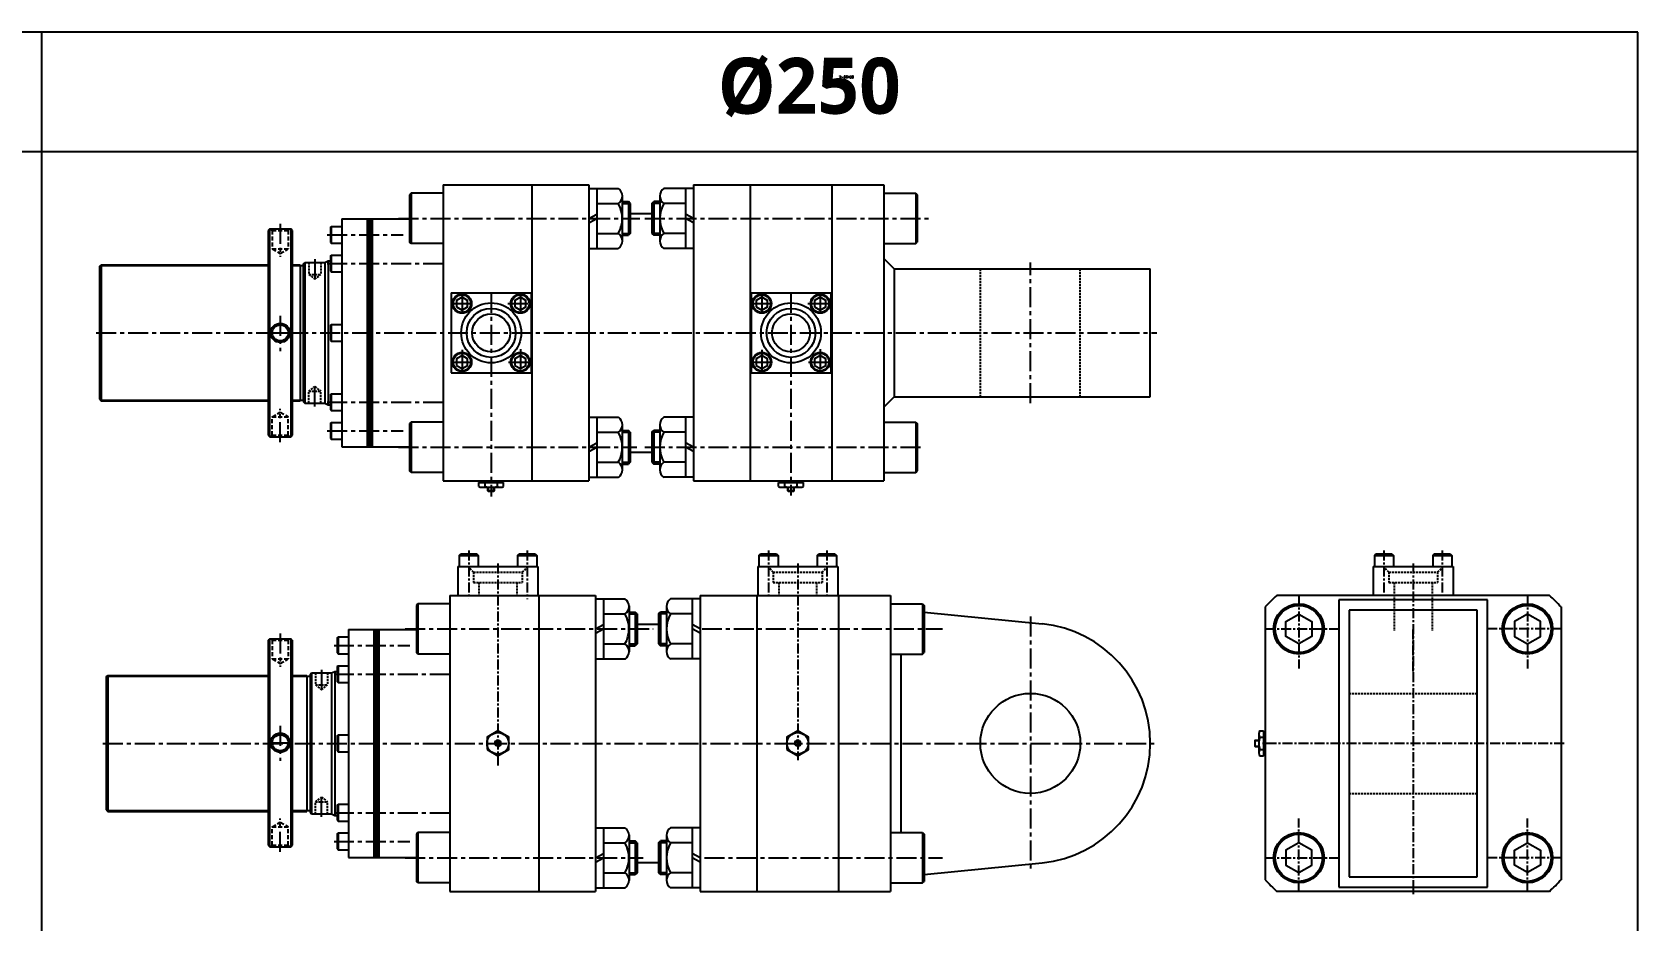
# Model space of a CAD drawing. Extents: x -819 to 10005, y 0 to 4179.
# Drawn here: x 7996 to 10005, y 1111 to 2222 of the extents above; entities that cross this region are included whole.
import ezdxf

# ---------------------------------------------------------------- set-up
doc = ezdxf.new("R2010")
doc.units = 0
doc.header["$LTSCALE"] = 10
doc.header["$MEASUREMENT"] = 0
for name, pattern in [('CENTER', [2, 1.25, -0.25, 0.25, -0.25]), ('CENTERX2', [4, 2.5, -0.5, 0.5, -0.5]), ('HIDDEN', [0.375, 0.25, -0.125]), ('HIDDENX2', [0.75, 0.5, -0.25])]:
    doc.linetypes.add(name, pattern=pattern)
doc.layers.get('0').update_dxf_attribs({"linetype": 'CONTINUOUS'})
for name, color, linetype in [('BOM-UDEF', 3, 'CONTINUOUS'), ('CEN', 1, 'CENTERX2'), ('HID', 2, 'HIDDENX2'), ('ML', 7, 'CONTINUOUS')]:
    doc.layers.add(name, color=color, linetype=linetype)
doc.styles.add('GHS', font='romans', dxfattribs={"bigfont": 'ghs'})
doc.styles.add('문자', font='romans.shx')

msp = doc.modelspace()

# ---------------------------------------------------------------- linework, layer by layer
for p, q in [((10004.7, 2221.7), (0, 2221.7)), ((8007.9, 2221.7), (8007.9, 0)), ((10004.7, 0), (10004.7, 2221.7)), ((10004.7, 2072.2), (0, 2072.2)), ((9074.4, 1925.8), (9394.8, 1925.8)), ((9394.8, 1765.8), (9394.8, 1925.8)), ((9074.4, 1765.8), (9394.8, 1765.8)), ((9111.8, 1496.5), (9259.4, 1481.9)), ((9111.8, 1168.9), (9259.4, 1183.4))]:
    msp.add_line(p, q)
at = {"color": 7, "linetype": 'Continuous'}
for p, q in [((8554.9, 1653.7), (8554.9, 1658.8)), ((8554.9, 1658.8), (8561.2, 1658.8)), ((8555.9, 1658.8), (8555.9, 1660.8)), ((8555.9, 1660.8), (8585, 1660.8)), ((8558, 1652.8), (8582.9, 1652.8)), ((8561.2, 1658.8), (8586, 1658.8)), ((8562.7, 1653.7), (8562.7, 1658.8)), ((8566.4, 1653), (8566.4, 1653)), ((8566.4, 1648.3), (8566.4, 1652.8)), ((8566.4, 1648.3), (8566.9, 1647.8)), ((8574.4, 1648.3), (8566.4, 1648.3)), ((8566.9, 1647.8), (8573.9, 1647.8)), ((8574.4, 1648.3), (8573.9, 1647.8)), ((8574.4, 1648.3), (8574.4, 1652.8)), ((8578.2, 1653.7), (8578.2, 1658.8)), ((8585, 1658.8), (8585, 1660.8)), ((8586, 1653.7), (8586, 1658.8)), ((8929.9, 1653.7), (8929.9, 1658.8)), ((8929.9, 1658.8), (8936.2, 1658.8)), ((8930.9, 1658.8), (8930.9, 1660.8)), ((8930.9, 1660.8), (8960, 1660.8)), ((8933, 1652.8), (8957.9, 1652.8)), ((8936.2, 1658.8), (8961, 1658.8)), ((8937.7, 1653.7), (8937.7, 1658.8)), ((8941.4, 1653), (8941.4, 1653)), ((8941.4, 1648.3), (8941.4, 1652.8)), ((8941.4, 1648.3), (8941.9, 1647.8)), ((8949.4, 1648.3), (8941.4, 1648.3)), ((8941.9, 1647.8), (8948.9, 1647.8)), ((8949.4, 1648.3), (8948.9, 1647.8)), ((8949.4, 1648.3), (8949.4, 1652.8)), ((8953.2, 1653.7), (8953.2, 1658.8)), ((8960, 1658.8), (8960, 1660.8)), ((8961, 1653.7), (8961, 1658.8)), ((9531.6, 1348.2), (9536.6, 1348.2)), ((9536.6, 1348.2), (9536.6, 1341.9)), ((9536.6, 1347.2), (9538.6, 1347.2)), ((9538.6, 1347.2), (9538.6, 1318.1)), ((9526.1, 1336.7), (9525.6, 1336.2)), ((9525.6, 1336.2), (9525.6, 1329.2)), ((9526.1, 1328.7), (9525.6, 1329.2)), ((9526.1, 1336.7), (9530.6, 1336.7)), ((9526.1, 1328.7), (9526.1, 1336.7)), ((9526.1, 1328.7), (9530.6, 1328.7)), ((9530.6, 1345.1), (9530.6, 1320.2)), ((9530.9, 1336.7), (9530.9, 1336.7)), ((9531.6, 1340.5), (9536.6, 1340.5)), ((9536.6, 1341.9), (9536.6, 1317.1)), ((9531.6, 1324.9), (9536.6, 1324.9)), ((9531.6, 1317.1), (9536.6, 1317.1)), ((9536.6, 1318.1), (9538.6, 1318.1))]:
    msp.add_line(p, q, dxfattribs=at)
for points in [[(8565.3, 1324.9), (8578.8, 1317.1), (8592.3, 1324.9), (8592.3, 1340.5), (8578.8, 1348.2), (8565.3, 1340.5)], [(8940.3, 1324.9), (8953.8, 1317.1), (8967.3, 1324.9), (8967.3, 1340.5), (8953.8, 1348.2), (8940.3, 1340.5)], [(8577.3, 1335.2), (8575.9, 1332.7), (8577.3, 1330.2), (8580.2, 1330.2), (8581.6, 1332.7), (8580.2, 1335.2)], [(8952.3, 1335.2), (8950.9, 1332.7), (8952.3, 1330.2), (8955.2, 1330.2), (8956.6, 1332.7), (8955.2, 1335.2)]]:
    msp.add_lwpolyline(points, close=True, dxfattribs=at)
msp.add_circle((9244.8, 1332.7), 62.5)
for centre, radius in [((8578.8, 1332.7), 13.5), ((8953.8, 1332.7), 13.5), ((8578.8, 1332.7), 3.5), ((8953.8, 1332.7), 3.5)]:
    msp.add_circle(centre, radius, dxfattribs=at)
for centre, radius, start, end in [((8558, 1658.4), 5.62, 235.6158, 270), ((8558.8, 1661), 8.22, 241.7006, 298.2994), ((8570.4, 1684.1), 31.3, 255.6172, 270.0141), ((8570.5, 1684.1), 31.3, 269.9859, 284.3828), ((8582.1, 1661), 8.22, 241.7006, 298.2994), ((8933, 1658.4), 5.62, 235.6158, 270), ((8933.8, 1661), 8.22, 241.7006, 298.2994), ((8945.4, 1684.1), 31.3, 255.6172, 270.0141), ((8945.5, 1684.1), 31.3, 269.9859, 284.3828), ((8957.1, 1661), 8.22, 241.7006, 298.2994), ((9536.3, 1345.1), 5.62, 145.6158, 180), ((9538.8, 1344.3), 8.22, 151.7006, 208.2994), ((9562, 1332.7), 31.3, 165.6172, 180.0141), ((9562, 1332.6), 31.3, 179.9859, 194.3828), ((9538.8, 1321), 8.22, 151.7006, 208.2994)]:
    msp.add_arc(centre, radius, start, end, dxfattribs=at)
msp.add_arc((9244.8, 1332.7), 150, 275.6162, 84.3838)
at = {"layer": 'BOM-UDEF', "color": 0}
for p, q in [((9816.6, 1512.3), (9630.6, 1512.3)), ((9630.6, 1512.3), (9630.6, 1153)), ((9816.6, 1153), (9816.6, 1512.3)), ((9643.6, 1499.3), (9643.6, 1166)), ((9803.6, 1499.3), (9643.6, 1499.3)), ((9803.6, 1166), (9803.6, 1499.3)), ((9643.6, 1166), (9803.6, 1166)), ((9630.6, 1153), (9816.6, 1153))]:
    msp.add_line(p, q, dxfattribs=at)
at = {"layer": 'CEN'}
for p, q in [((8454.4, 1988.8), (8756.4, 1988.8)), ((8762.4, 1988.8), (9117.4, 1988.8)), ((8306.6, 1982.2), (8306.6, 1940.7)), ((8365.4, 1968.3), (8460.2, 1968.3)), ((8349.9, 1937.8), (8349.9, 1910.1)), ((8365.4, 1932.4), (8510.4, 1932.4)), ((9244.8, 1757.8), (9244.8, 1933.8)), ((8533.9, 1895.8), (8533.9, 1867)), ((8570.4, 1895.8), (8570.4, 1641.2)), ((8606.9, 1895.8), (8606.9, 1866.6)), ((8908.9, 1895.8), (8908.9, 1867)), ((8945.4, 1895.8), (8945.4, 1642.4)), ((8981.9, 1895.8), (8981.9, 1866.6)), ((8520.4, 1882.3), (8549.1, 1882.3)), ((8591.4, 1882.3), (8620.4, 1882.3)), ((8895.4, 1882.3), (8924.1, 1882.3)), ((8966.4, 1882.3), (8995.4, 1882.3)), ((8306.6, 1866.9), (8306.6, 1823)), ((8076.4, 1845.8), (9402.8, 1845.8)), ((8294.6, 1845.8), (8318.6, 1845.8)), ((8520.4, 1809.3), (8549.1, 1809.3)), ((8533.9, 1824.7), (8533.9, 1795.8)), ((8592.1, 1809.3), (8620.4, 1809.3)), ((8606.9, 1825.5), (8606.9, 1795.8)), ((8895.4, 1809.3), (8924.1, 1809.3)), ((8908.9, 1824.7), (8908.9, 1795.8)), ((8967.1, 1809.3), (8995.4, 1809.3)), ((8981.9, 1825.5), (8981.9, 1795.8)), ((8349.9, 1753.8), (8349.9, 1781.4)), ((8306.6, 1709.3), (8306.6, 1750.9)), ((8365.4, 1759.1), (8510.4, 1759.1)), ((8365.4, 1723.3), (8460.2, 1723.3)), ((8454.4, 1702.8), (8752.4, 1702.8)), ((8762.4, 1702.8), (9111.4, 1702.8)), ((9244.8, 1491.4), (9244.8, 1173.9)), ((8306.6, 1469.9), (8306.6, 1428.4)), ((8462.8, 1475.7), (8772.9, 1475.7)), ((8834.1, 1475.7), (9134.8, 1475.7)), ((8373.8, 1455.2), (8468.5, 1455.2)), ((8358.3, 1424.7), (8358.3, 1397)), ((8373.8, 1419.3), (8518.8, 1419.3)), ((8306.6, 1354.6), (8306.6, 1310.7)), ((8084.8, 1332.7), (9402.8, 1332.7)), ((8294.6, 1333.5), (8318.6, 1333.5)), ((8358.3, 1240.7), (8358.3, 1268.3)), ((8373.8, 1246), (8518.8, 1246)), ((8306.6, 1197), (8306.6, 1238.6)), ((8373.8, 1210.2), (8468.5, 1210.2)), ((8462.8, 1189.7), (8760.6, 1189.7)), ((8837.3, 1189.7), (9134.8, 1189.7))]:
    msp.add_line(p, q, dxfattribs=at)
at = {"layer": 'HID'}
for p, q in [((8294.6, 1975.8), (8296.6, 1973.8)), ((8296.6, 1973.8), (8316.6, 1973.8)), ((8296.6, 1973.8), (8296.6, 1950.8)), ((8316.6, 1973.8), (8318.6, 1975.8)), ((8316.6, 1973.8), (8316.6, 1950.8)), ((8296.6, 1950.8), (8316.6, 1950.8)), ((8296.6, 1950.8), (8316.6, 1950.8)), ((8296.6, 1950.8), (8306.6, 1944.9)), ((8306.6, 1944.9), (8316.6, 1950.8)), ((8296.6, 1740.8), (8306.6, 1746.6)), ((8296.6, 1740.8), (8316.6, 1740.8)), ((8296.6, 1740.8), (8316.6, 1740.8)), ((8296.6, 1717.8), (8296.6, 1740.8)), ((8306.6, 1746.6), (8316.6, 1740.8)), ((8316.6, 1717.8), (8316.6, 1740.8)), ((8294.6, 1715.8), (8296.6, 1717.8)), ((8296.6, 1717.8), (8316.6, 1717.8)), ((8316.6, 1717.8), (8318.6, 1715.8)), ((8294.6, 1463.5), (8296.6, 1461.5)), ((8296.6, 1461.5), (8316.6, 1461.5)), ((8296.6, 1461.5), (8296.6, 1438.5)), ((8316.6, 1461.5), (8318.6, 1463.5)), ((8316.6, 1461.5), (8316.6, 1438.5)), ((8296.6, 1438.5), (8316.6, 1438.5)), ((8296.6, 1438.5), (8316.6, 1438.5)), ((8296.6, 1438.5), (8306.6, 1432.6)), ((8306.6, 1432.6), (8316.6, 1438.5)), ((8296.6, 1228.5), (8306.6, 1234.3)), ((8296.6, 1228.5), (8316.6, 1228.5)), ((8296.6, 1228.5), (8316.6, 1228.5)), ((8296.6, 1205.5), (8296.6, 1228.5)), ((8306.6, 1234.3), (8316.6, 1228.5)), ((8316.6, 1205.5), (8316.6, 1228.5)), ((8294.6, 1203.5), (8296.6, 1205.5)), ((8296.6, 1205.5), (8316.6, 1205.5)), ((8316.6, 1205.5), (8318.6, 1203.5))]:
    msp.add_line(p, q, dxfattribs=at)
at = {"layer": 'ML'}
for p, q in [((8510.4, 2030.8), (8692.4, 2030.8)), ((8510.4, 2030.8), (8510.4, 1660.8)), ((8621.4, 2030.8), (8621.4, 1660.8)), ((8692.4, 2030.8), (8692.4, 1660.8)), ((8823.4, 2030.8), (9061.4, 2030.8)), ((8823.4, 2030.8), (8823.4, 1660.8)), ((8894.4, 2030.8), (8894.4, 1660.8)), ((8996.4, 2030.8), (8996.4, 1660.8)), ((9061.4, 2030.8), (9061.4, 1660.8)), ((8470.4, 2020.3), (8468.4, 2018.3)), ((8468.4, 2018.3), (8468.4, 1959.3)), ((8470.4, 2020.3), (8470.4, 1957.3)), ((8510.4, 2020.3), (8470.4, 2020.3)), ((8510.4, 2020.3), (8470.4, 2020.3)), ((8692.4, 2026.3), (8729.4, 2026.3)), ((8702.4, 2026.3), (8702.4, 1951.3)), ((8734.4, 2017.5), (8734.4, 1960.2)), ((8734.4, 2009.8), (8742.2, 2009.8)), ((8742.2, 2009.8), (8742.2, 1967.8)), ((8744.4, 2007.5), (8742.2, 2009.8)), ((8771.4, 2007.5), (8773.7, 2009.8)), ((8781.4, 2009.8), (8773.7, 2009.8)), ((8773.7, 2009.8), (8773.7, 1967.8)), ((8781.4, 2017.5), (8781.4, 1960.2)), ((8823.4, 2026.3), (8786.4, 2026.3)), ((8813.4, 2026.3), (8813.4, 1951.3)), ((9061.4, 2020.3), (9101.4, 2020.3)), ((9061.4, 2020.3), (9101.4, 2020.3)), ((9101.4, 2020.3), (9101.4, 1957.3)), ((9101.4, 2020.3), (9103.4, 2018.3)), ((9103.4, 2018.3), (9103.4, 1959.3)), ((8702.4, 2007.5), (8729.4, 2007.5)), ((8744.4, 2007.5), (8744.4, 1970)), ((8744.4, 1994.8), (8771.4, 1994.8)), ((8771.4, 2007.5), (8771.4, 1970)), ((8813.4, 2007.5), (8786.4, 2007.5)), ((8293.6, 1975.8), (8291.6, 1973.8)), ((8291.6, 1973.8), (8291.6, 1717.8)), ((8293.6, 1975.8), (8319.6, 1975.8)), ((8293.6, 1715.8), (8293.6, 1975.8)), ((8321.6, 1973.8), (8319.6, 1975.8)), ((8319.6, 1975.8), (8319.6, 1715.8)), ((8321.6, 1973.8), (8321.6, 1717.8)), ((8369.4, 1977.8), (8370.4, 1978.8)), ((8369.4, 1977.8), (8369.4, 1958.8)), ((8370.4, 1978.8), (8383.4, 1978.8)), ((8370.4, 1978.8), (8370.4, 1957.8)), ((8383.4, 1988.3), (8468.4, 1988.3)), ((8383.4, 1988.3), (8383.4, 1703.3)), ((8415.4, 1988.3), (8415.4, 1703.3)), ((8417.4, 1988.3), (8417.4, 1703.3)), ((8419.4, 1988.3), (8419.4, 1703.3)), ((8421.4, 1988.3), (8421.4, 1703.3)), ((8702.4, 1970), (8729.4, 1970)), ((8734.4, 1988.3), (8734.4, 1988.3)), ((8744.4, 1970), (8742.2, 1967.8)), ((8771.4, 1970), (8773.7, 1967.8)), ((8813.4, 1970), (8786.4, 1970)), ((8369.4, 1958.8), (8370.4, 1957.8)), ((8370.4, 1957.8), (8383.4, 1957.8)), ((8470.4, 1957.3), (8468.4, 1959.3)), ((8510.4, 1957.3), (8470.4, 1957.3)), ((8692.4, 1951.3), (8729.4, 1951.3)), ((8734.4, 1967.8), (8742.2, 1967.8)), ((8781.4, 1967.8), (8773.7, 1967.8)), ((8823.4, 1951.3), (8786.4, 1951.3)), ((9061.4, 1957.3), (9101.4, 1957.3)), ((9101.4, 1957.3), (9103.4, 1959.3)), ((8080.4, 1928.8), (8082.4, 1930.8)), ((8080.4, 1928.8), (8080.4, 1762.8)), ((8081.4, 1929.8), (8291.6, 1929.8)), ((8082.4, 1930.8), (8082.4, 1760.8)), ((8321.6, 1929.8), (8335.4, 1929.8)), ((8331.4, 1930.8), (8331.4, 1760.8)), ((8335.4, 1931.8), (8337.4, 1933.8)), ((8335.4, 1931.8), (8335.4, 1759.8)), ((8337.4, 1933.8), (8337.4, 1757.8)), ((8337.4, 1933.8), (8362.4, 1933.8)), ((8362.4, 1933.8), (8366.4, 1935.8)), ((8362.4, 1933.8), (8362.4, 1757.8)), ((8366.4, 1935.8), (8366.4, 1755.8)), ((8366.4, 1935.8), (8369.4, 1935.8)), ((8369.4, 1941.9), (8370.4, 1942.9)), ((8369.4, 1941.9), (8369.4, 1922.9)), ((8370.4, 1942.9), (8383.4, 1942.9)), ((8370.4, 1942.9), (8370.4, 1921.9)), ((9074.4, 1925.8), (9061.4, 1938.8)), ((8369.4, 1922.9), (8370.4, 1921.9)), ((8370.4, 1921.9), (8383.4, 1921.9)), ((9074.4, 1925.8), (9074.4, 1765.8)), ((8520.4, 1895.8), (8520.4, 1795.8)), ((8520.4, 1895.8), (8620.4, 1895.8)), ((8620.4, 1895.8), (8620.4, 1795.8)), ((8895.4, 1895.8), (8895.4, 1795.8)), ((8895.4, 1895.8), (8995.4, 1895.8)), ((8995.4, 1895.8), (8995.4, 1795.8)), ((8369.4, 1855.3), (8370.4, 1856.3)), ((8369.4, 1855.3), (8369.4, 1836.3)), ((8370.4, 1856.3), (8370.4, 1835.3)), ((8370.4, 1856.3), (8383.4, 1856.3)), ((8369.4, 1836.3), (8370.4, 1835.3)), ((8370.4, 1835.3), (8383.4, 1835.3)), ((8520.4, 1795.8), (8620.4, 1795.8)), ((8895.4, 1795.8), (8995.4, 1795.8)), ((8369.4, 1768.6), (8370.4, 1769.6)), ((8369.4, 1768.6), (8369.4, 1749.6)), ((8370.4, 1769.6), (8383.4, 1769.6)), ((8370.4, 1769.6), (8370.4, 1748.6)), ((8080.4, 1762.8), (8082.4, 1760.8)), ((8081.4, 1761.8), (8291.6, 1761.8)), ((8321.6, 1761.8), (8335.4, 1761.8)), ((8335.4, 1759.8), (8337.4, 1757.8)), ((8337.4, 1757.8), (8362.4, 1757.8)), ((8362.4, 1757.8), (8366.4, 1755.8)), ((8366.4, 1755.8), (8369.4, 1755.8)), ((8369.4, 1749.6), (8370.4, 1748.6)), ((8370.4, 1748.6), (8383.4, 1748.6)), ((9074.4, 1765.8), (9061.4, 1752.8)), ((8369.4, 1732.8), (8370.4, 1733.8)), ((8369.4, 1732.8), (8369.4, 1713.8)), ((8370.4, 1733.8), (8383.4, 1733.8)), ((8370.4, 1733.8), (8370.4, 1712.8)), ((8470.4, 1734.3), (8468.4, 1732.3)), ((8468.4, 1732.3), (8468.4, 1673.3)), ((8470.4, 1734.3), (8470.4, 1671.3)), ((8510.4, 1734.3), (8470.4, 1734.3)), ((8510.4, 1734.3), (8470.4, 1734.3)), ((8692.4, 1740.3), (8729.4, 1740.3)), ((8702.4, 1740.3), (8702.4, 1665.3)), ((8734.4, 1731.5), (8734.4, 1674.2)), ((8781.4, 1731.5), (8781.4, 1674.2)), ((8823.4, 1740.3), (8786.4, 1740.3)), ((8813.4, 1740.3), (8813.4, 1665.3)), ((9061.4, 1734.3), (9101.4, 1734.3)), ((9101.4, 1734.3), (9101.4, 1671.3)), ((9101.4, 1734.3), (9103.4, 1732.3)), ((9103.4, 1732.3), (9103.4, 1673.3)), ((8291.6, 1717.8), (8293.6, 1715.8)), ((8293.6, 1715.8), (8319.6, 1715.8)), ((8319.6, 1715.8), (8321.6, 1717.8)), ((8369.4, 1713.8), (8370.4, 1712.8)), ((8370.4, 1712.8), (8383.4, 1712.8)), ((8702.4, 1721.5), (8729.4, 1721.5)), ((8734.4, 1723.8), (8742.2, 1723.8)), ((8742.2, 1723.8), (8742.2, 1681.8)), ((8744.4, 1721.5), (8742.2, 1723.8)), ((8744.4, 1721.5), (8744.4, 1684)), ((8771.4, 1721.5), (8773.7, 1723.8)), ((8771.4, 1721.5), (8771.4, 1684)), ((8773.7, 1723.8), (8773.7, 1681.8)), ((8781.4, 1723.8), (8773.7, 1723.8)), ((8813.4, 1721.5), (8786.4, 1721.5)), ((8383.4, 1703.3), (8468.4, 1703.3)), ((8734.4, 1702.3), (8734.4, 1702.3)), ((8744.4, 1696.8), (8771.4, 1696.8)), ((8470.4, 1671.3), (8468.4, 1673.3)), ((8510.4, 1671.3), (8470.4, 1671.3)), ((8702.4, 1684), (8729.4, 1684)), ((8734.4, 1681.8), (8742.2, 1681.8)), ((8744.4, 1684), (8742.2, 1681.8)), ((8771.4, 1684), (8773.7, 1681.8)), ((8781.4, 1681.8), (8773.7, 1681.8)), ((8813.4, 1684), (8786.4, 1684)), ((9061.4, 1671.3), (9101.4, 1671.3)), ((9101.4, 1671.3), (9103.4, 1673.3)), ((8510.4, 1660.8), (8692.4, 1660.8)), ((8692.4, 1665.3), (8729.4, 1665.3)), ((8823.4, 1665.3), (8786.4, 1665.3)), ((8823.4, 1660.8), (9061.4, 1660.8)), ((8530.3, 1567.7), (8532.3, 1569.7)), ((8530.3, 1567.7), (8530.3, 1553.7)), ((8530.3, 1567.7), (8554.3, 1567.7)), ((8532.3, 1569.7), (8552.3, 1569.7)), ((8552.3, 1569.7), (8554.3, 1567.7)), ((8554.3, 1567.7), (8554.3, 1553.7)), ((8603.3, 1567.7), (8605.3, 1569.7)), ((8603.3, 1567.7), (8603.3, 1553.7)), ((8603.3, 1567.7), (8627.3, 1567.7)), ((8605.3, 1569.7), (8625.3, 1569.7)), ((8625.3, 1569.7), (8627.3, 1567.7)), ((8627.3, 1567.7), (8627.3, 1553.7)), ((8905.3, 1567.7), (8907.3, 1569.7)), ((8905.3, 1567.7), (8929.3, 1567.7)), ((8905.3, 1567.7), (8905.3, 1553.7)), ((8907.3, 1569.7), (8927.3, 1569.7)), ((8927.3, 1569.7), (8929.3, 1567.7)), ((8929.3, 1567.7), (8929.3, 1553.7)), ((8978.3, 1567.7), (8980.3, 1569.7)), ((8978.3, 1567.7), (9002.3, 1567.7)), ((8978.3, 1567.7), (8978.3, 1553.7)), ((8980.3, 1569.7), (9000.3, 1569.7)), ((9000.3, 1569.7), (9002.3, 1567.7)), ((9002.3, 1567.7), (9002.3, 1553.7)), ((9675.1, 1567.7), (9677.1, 1569.7)), ((9675.1, 1567.7), (9699.1, 1567.7)), ((9675.1, 1567.7), (9675.1, 1553.7)), ((9677.1, 1569.7), (9697.1, 1569.7)), ((9697.1, 1569.7), (9699.1, 1567.7)), ((9699.1, 1567.7), (9699.1, 1553.7)), ((9748.1, 1567.7), (9750.1, 1569.7)), ((9748.1, 1567.7), (9772.1, 1567.7)), ((9748.1, 1567.7), (9748.1, 1553.7)), ((9750.1, 1569.7), (9770.1, 1569.7)), ((9770.1, 1569.7), (9772.1, 1567.7)), ((9772.1, 1567.7), (9772.1, 1553.7)), ((8528.8, 1553.7), (8628.8, 1553.7)), ((8528.8, 1553.7), (8528.8, 1517.7)), ((8628.8, 1553.7), (8628.8, 1517.7)), ((8903.8, 1553.7), (9003.8, 1553.7)), ((8903.8, 1553.7), (8903.8, 1517.7)), ((9003.8, 1553.7), (9003.8, 1517.7)), ((9673.6, 1553.7), (9773.6, 1553.7)), ((9673.6, 1553.7), (9673.6, 1517.7)), ((9773.6, 1553.7), (9773.6, 1517.7)), ((8478.8, 1507.2), (8476.8, 1505.2)), ((8478.8, 1507.2), (8478.8, 1444.2)), ((8518.8, 1507.2), (8478.8, 1507.2)), ((8518.8, 1507.2), (8478.8, 1507.2)), ((8518.8, 1517.7), (8700.8, 1517.7)), ((8518.8, 1517.7), (8518.8, 1147.7)), ((8518.8, 1517.7), (8700.8, 1517.7)), ((8629.8, 1517.7), (8629.8, 1147.7)), ((8700.8, 1517.7), (8700.8, 1147.7)), ((8700.8, 1513.2), (8737.8, 1513.2)), ((8710.8, 1513.2), (8710.8, 1438.2)), ((8831.8, 1513.2), (8794.8, 1513.2)), ((8821.8, 1513.2), (8821.8, 1438.2)), ((8831.8, 1517.7), (8831.8, 1147.7)), ((8831.8, 1517.7), (9004.8, 1517.7)), ((8831.8, 1517.7), (9069.8, 1517.7)), ((8902.8, 1517.7), (8902.8, 1147.7)), ((9004.8, 1517.7), (9004.8, 1147.7)), ((9069.8, 1517.7), (9069.8, 1147.7)), ((9069.8, 1507.2), (9109.8, 1507.2)), ((9069.8, 1507.2), (9109.8, 1507.2)), ((9109.8, 1507.2), (9109.8, 1444.2)), ((9109.8, 1507.2), (9111.8, 1505.2)), ((9894.2, 1517.7), (9553.1, 1517.7)), ((8476.8, 1505.2), (8476.8, 1446.2)), ((8710.8, 1494.4), (8737.8, 1494.4)), ((8742.8, 1504.4), (8742.8, 1447.1)), ((8742.8, 1496.7), (8750.5, 1496.7)), ((8750.5, 1496.7), (8750.5, 1454.7)), ((8752.8, 1494.4), (8750.5, 1496.7)), ((8752.8, 1494.4), (8752.8, 1456.9)), ((8779.8, 1494.4), (8782, 1496.7)), ((8779.8, 1494.4), (8779.8, 1456.9)), ((8789.8, 1496.7), (8782, 1496.7)), ((8782, 1496.7), (8782, 1454.7)), ((8789.8, 1504.4), (8789.8, 1447.1)), ((8821.8, 1494.4), (8794.8, 1494.4)), ((9111.8, 1505.2), (9111.8, 1446.2)), ((9538.6, 1503.2), (9538.6, 1162.1)), ((9908.6, 1503.2), (9908.6, 1162.1)), ((8391.8, 1475.2), (8391.8, 1190.2)), ((8391.8, 1475.2), (8476.8, 1475.2)), ((8423.8, 1475.2), (8423.8, 1190.2)), ((8425.8, 1475.2), (8425.8, 1190.2)), ((8427.8, 1475.2), (8427.8, 1190.2)), ((8429.8, 1475.2), (8429.8, 1190.2)), ((8742.8, 1475.2), (8742.8, 1475.2)), ((8752.8, 1481.7), (8779.8, 1481.7)), ((8293.6, 1463.5), (8291.6, 1461.5)), ((8291.6, 1461.5), (8291.6, 1205.5)), ((8293.6, 1463.5), (8319.6, 1463.5)), ((8293.6, 1203.5), (8293.6, 1463.5)), ((8321.6, 1461.5), (8319.6, 1463.5)), ((8319.6, 1463.5), (8319.6, 1203.5)), ((8321.6, 1461.5), (8321.6, 1205.5)), ((8377.8, 1464.7), (8378.8, 1465.7)), ((8377.8, 1464.7), (8377.8, 1445.7)), ((8378.8, 1465.7), (8391.8, 1465.7)), ((8378.8, 1465.7), (8378.8, 1444.7)), ((8478.8, 1444.2), (8476.8, 1446.2)), ((8710.8, 1456.9), (8737.8, 1456.9)), ((8742.8, 1454.7), (8750.5, 1454.7)), ((8752.8, 1456.9), (8750.5, 1454.7)), ((8779.8, 1456.9), (8782, 1454.7)), ((8789.8, 1454.7), (8782, 1454.7)), ((8821.8, 1456.9), (8794.8, 1456.9)), ((9109.8, 1444.2), (9111.8, 1446.2)), ((8377.8, 1445.7), (8378.8, 1444.7)), ((8377.8, 1428.8), (8378.8, 1429.8)), ((8377.8, 1428.8), (8377.8, 1409.8)), ((8378.8, 1444.7), (8391.8, 1444.7)), ((8378.8, 1429.8), (8391.8, 1429.8)), ((8378.8, 1429.8), (8378.8, 1408.8)), ((8518.8, 1444.2), (8478.8, 1444.2)), ((8700.8, 1438.2), (8737.8, 1438.2)), ((8831.8, 1438.2), (8794.8, 1438.2)), ((9069.8, 1444.2), (9109.8, 1444.2)), ((9082.8, 1444.2), (9082.8, 1221.2)), ((8088.8, 1415.7), (8090.8, 1417.7)), ((8088.8, 1415.7), (8088.8, 1249.7)), ((8089.8, 1416.7), (8291.6, 1416.7)), ((8090.8, 1417.7), (8090.8, 1247.7)), ((8321.6, 1416.7), (8343.8, 1416.7)), ((8339.8, 1417.7), (8339.8, 1247.7)), ((8343.8, 1418.7), (8345.8, 1420.7)), ((8343.8, 1418.7), (8343.8, 1246.7)), ((8345.8, 1420.7), (8370.8, 1420.7)), ((8345.8, 1420.7), (8345.8, 1244.7)), ((8370.8, 1420.7), (8374.8, 1422.7)), ((8370.8, 1420.7), (8370.8, 1244.7)), ((8374.8, 1422.7), (8377.8, 1422.7)), ((8374.8, 1422.7), (8374.8, 1242.7)), ((8377.8, 1409.8), (8378.8, 1408.8)), ((8378.8, 1408.8), (8391.8, 1408.8)), ((8377.8, 1342.2), (8378.8, 1343.2)), ((8377.8, 1342.2), (8377.8, 1323.2)), ((8378.8, 1343.2), (8378.8, 1322.2)), ((8378.8, 1343.2), (8391.8, 1343.2)), ((8377.8, 1323.2), (8378.8, 1322.2)), ((8378.8, 1322.2), (8391.8, 1322.2)), ((9908.6, 1320.6), (9908.6, 1304.8)), ((8088.8, 1249.7), (8090.8, 1247.7)), ((8089.8, 1248.7), (8291.6, 1248.7)), ((8321.6, 1248.7), (8343.8, 1248.7)), ((8343.8, 1246.7), (8345.8, 1244.7)), ((8377.8, 1255.5), (8378.8, 1256.5)), ((8377.8, 1255.5), (8377.8, 1236.5)), ((8378.8, 1256.5), (8391.8, 1256.5)), ((8378.8, 1256.5), (8378.8, 1235.5)), ((8345.8, 1244.7), (8370.8, 1244.7)), ((8370.8, 1244.7), (8374.8, 1242.7)), ((8374.8, 1242.7), (8377.8, 1242.7)), ((8377.8, 1236.5), (8378.8, 1235.5)), ((8378.8, 1235.5), (8391.8, 1235.5)), ((8700.8, 1227.2), (8737.8, 1227.2)), ((8710.8, 1227.2), (8710.8, 1152.2)), ((8831.8, 1227.2), (8794.8, 1227.2)), ((8821.8, 1227.2), (8821.8, 1152.2)), ((8291.6, 1205.5), (8293.6, 1203.5)), ((8319.6, 1203.5), (8321.6, 1205.5)), ((8377.8, 1219.7), (8378.8, 1220.7)), ((8377.8, 1219.7), (8377.8, 1200.7)), ((8378.8, 1220.7), (8391.8, 1220.7)), ((8378.8, 1220.7), (8378.8, 1199.7)), ((8478.8, 1221.2), (8476.8, 1219.2)), ((8476.8, 1219.2), (8476.8, 1160.2)), ((8478.8, 1221.2), (8478.8, 1158.2)), ((8518.8, 1221.2), (8478.8, 1221.2)), ((8518.8, 1221.2), (8478.8, 1221.2)), ((8710.8, 1208.4), (8737.8, 1208.4)), ((8742.8, 1218.4), (8742.8, 1161.1)), ((8742.8, 1210.7), (8750.5, 1210.7)), ((8750.5, 1210.7), (8750.5, 1168.7)), ((8752.8, 1208.4), (8750.5, 1210.7)), ((8752.8, 1208.4), (8752.8, 1170.9)), ((8779.8, 1208.4), (8782, 1210.7)), ((8779.8, 1208.4), (8779.8, 1170.9)), ((8782, 1210.7), (8782, 1168.7)), ((8789.8, 1210.7), (8782, 1210.7)), ((8789.8, 1218.4), (8789.8, 1161.1)), ((8821.8, 1208.4), (8794.8, 1208.4)), ((9069.8, 1221.2), (9109.8, 1221.2)), ((9109.8, 1221.2), (9109.8, 1158.2)), ((9109.8, 1221.2), (9111.8, 1219.2)), ((9111.8, 1219.2), (9111.8, 1160.2)), ((8293.6, 1203.5), (8319.6, 1203.5)), ((8377.8, 1200.7), (8378.8, 1199.7)), ((8378.8, 1199.7), (8391.8, 1199.7)), ((8391.8, 1190.2), (8476.8, 1190.2)), ((8742.8, 1189.2), (8742.8, 1189.2)), ((8710.8, 1170.9), (8737.8, 1170.9)), ((8742.8, 1168.7), (8750.5, 1168.7)), ((8752.8, 1170.9), (8750.5, 1168.7)), ((8752.8, 1183.7), (8779.8, 1183.7)), ((8779.8, 1170.9), (8782, 1168.7)), ((8789.8, 1168.7), (8782, 1168.7)), ((8821.8, 1170.9), (8794.8, 1170.9)), ((8478.8, 1158.2), (8476.8, 1160.2)), ((8518.8, 1158.2), (8478.8, 1158.2)), ((8518.8, 1147.7), (8700.8, 1147.7)), ((8518.8, 1147.7), (8700.8, 1147.7)), ((8700.8, 1152.2), (8737.8, 1152.2)), ((8831.8, 1152.2), (8794.8, 1152.2)), ((8831.8, 1147.7), (9004.8, 1147.7)), ((8831.8, 1147.7), (9069.8, 1147.7)), ((9069.8, 1158.2), (9109.8, 1158.2)), ((9109.8, 1158.2), (9111.8, 1160.2)), ((9894.2, 1147.7), (9553.1, 1147.7))]:
    msp.add_line(p, q, dxfattribs=at)
at = {"layer": 'ML', "color": 2}
for p, q in [((8692.4, 1988.9), (8702.4, 1994.2)), ((8692.4, 1983.5), (8702.4, 1988.8)), ((8734.4, 2007.5), (8744.4, 2007.5)), ((8781.4, 2007.5), (8771.4, 2007.5)), ((8823.4, 1988.9), (8813.4, 1994.2)), ((8823.4, 1983.5), (8813.4, 1988.8)), ((8734.4, 1970), (8744.4, 1970)), ((8781.4, 1970), (8771.4, 1970)), ((8082.4, 1930.8), (8291.6, 1930.8)), ((8321.6, 1930.8), (8331.4, 1930.8)), ((8082.4, 1760.8), (8291.6, 1760.8)), ((8321.6, 1760.8), (8331.4, 1760.8)), ((8692.4, 1702.9), (8702.4, 1708.2)), ((8734.4, 1721.5), (8744.4, 1721.5)), ((8781.4, 1721.5), (8771.4, 1721.5)), ((8823.4, 1702.9), (8813.4, 1708.2)), ((8692.4, 1697.5), (8702.4, 1702.8)), ((8823.4, 1697.5), (8813.4, 1702.8)), ((8734.4, 1684), (8744.4, 1684)), ((8781.4, 1684), (8771.4, 1684)), ((8566.9, 1653), (8566.9, 1653)), ((8566.9, 1647.8), (8566.9, 1652.8)), ((8573.9, 1647.8), (8573.9, 1652.8)), ((8941.9, 1653), (8941.9, 1653)), ((8941.9, 1647.8), (8941.9, 1652.8)), ((8948.9, 1647.8), (8948.9, 1652.8)), ((8742.8, 1494.4), (8752.8, 1494.4)), ((8789.8, 1494.4), (8779.8, 1494.4)), ((8700.8, 1475.8), (8710.8, 1481.1)), ((8700.8, 1470.4), (8710.8, 1475.7)), ((8831.8, 1475.8), (8821.8, 1481.1)), ((8831.8, 1470.4), (8821.8, 1475.7)), ((8742.8, 1456.9), (8752.8, 1456.9)), ((8789.8, 1456.9), (8779.8, 1456.9)), ((8090.8, 1417.7), (8291.6, 1417.7)), ((8321.6, 1417.7), (8339.8, 1417.7)), ((9525.6, 1336.2), (9530.6, 1336.2)), ((9525.6, 1329.2), (9530.6, 1329.2)), ((9530.8, 1336.2), (9530.8, 1336.2)), ((8090.8, 1247.7), (8291.6, 1247.7)), ((8321.6, 1247.7), (8339.8, 1247.7)), ((8742.8, 1208.4), (8752.8, 1208.4)), ((8789.8, 1208.4), (8779.8, 1208.4)), ((8700.8, 1189.8), (8710.8, 1195.1)), ((8700.8, 1184.4), (8710.8, 1189.7)), ((8831.8, 1189.8), (8821.8, 1195.1)), ((8831.8, 1184.4), (8821.8, 1189.7)), ((8742.8, 1170.9), (8752.8, 1170.9)), ((8789.8, 1170.9), (8779.8, 1170.9))]:
    msp.add_line(p, q, dxfattribs=at)
at = {"layer": 'ML', "color": 2, "linetype": 'HIDDEN'}
for p, q in [((8342.4, 1933.8), (8342.4, 1918.8)), ((8357.4, 1933.8), (8357.4, 1918.8)), ((8342.4, 1918.8), (8349.9, 1912.9)), ((8342.4, 1918.8), (8357.4, 1918.8)), ((8349.9, 1912.9), (8357.4, 1918.8)), ((9182.3, 1765.8), (9182.3, 1925.8)), ((9307.3, 1765.8), (9307.3, 1925.8)), ((8342.4, 1772.8), (8349.9, 1778.6)), ((8342.4, 1772.8), (8357.4, 1772.8)), ((8342.4, 1757.8), (8342.4, 1772.8)), ((8349.9, 1778.6), (8357.4, 1772.8)), ((8357.4, 1757.8), (8357.4, 1772.8)), ((8548.2, 1546.7), (8541.3, 1553.7)), ((8548.2, 1546.7), (8548.2, 1533.7)), ((8548.2, 1546.7), (8609.3, 1546.7)), ((8609.3, 1546.7), (8616.3, 1553.7)), ((8609.3, 1546.7), (8609.3, 1533.7)), ((8923.2, 1546.7), (8916.3, 1553.7)), ((8923.2, 1546.7), (8984.3, 1546.7)), ((8923.2, 1546.7), (8923.2, 1533.7)), ((8984.3, 1546.7), (8991.3, 1553.7)), ((8984.3, 1546.7), (8984.3, 1533.7)), ((9693.1, 1546.7), (9686.1, 1553.7)), ((9693.1, 1546.7), (9754.2, 1546.7)), ((9693.1, 1546.7), (9693.1, 1533.7)), ((9754.2, 1546.7), (9761.1, 1553.7)), ((9754.2, 1546.7), (9754.2, 1533.7)), ((8548.2, 1533.7), (8609.3, 1533.7)), ((8555, 1533.7), (8555, 1517.7)), ((8602.5, 1533.7), (8602.5, 1517.7)), ((8923.2, 1533.7), (8984.3, 1533.7)), ((8930, 1533.7), (8930, 1517.7)), ((8977.5, 1533.7), (8977.5, 1517.7)), ((9693.1, 1533.7), (9754.2, 1533.7)), ((9699.9, 1533.7), (9699.9, 1473.2)), ((9747.4, 1533.7), (9747.4, 1473.2)), ((8350.8, 1420.7), (8350.8, 1405.7)), ((8365.8, 1420.7), (8365.8, 1405.7)), ((8350.8, 1405.7), (8365.8, 1405.7)), ((8350.8, 1405.7), (8358.3, 1399.8)), ((8358.3, 1399.8), (8365.8, 1405.7)), ((9643.6, 1395.2), (9803.6, 1395.2)), ((8350.8, 1259.7), (8358.3, 1265.5)), ((8358.3, 1265.5), (8365.8, 1259.7)), ((9643.6, 1270.2), (9803.6, 1270.2)), ((8350.8, 1259.7), (8365.8, 1259.7)), ((8350.8, 1244.7), (8350.8, 1259.7)), ((8365.8, 1244.7), (8365.8, 1259.7))]:
    msp.add_line(p, q, dxfattribs=at)
at = {"layer": 'ML', "color": 1, "linetype": 'CENTER'}
for p, q in [((8542.3, 1573.7), (8542.3, 1513.6)), ((8615.3, 1573.7), (8615.3, 1512.8)), ((8917.3, 1573.7), (8917.3, 1517.7)), ((8990.3, 1573.7), (8990.3, 1517.7)), ((9687.1, 1573.7), (9687.1, 1517.7)), ((9760.1, 1573.7), (9760.1, 1517.7)), ((8578.8, 1557.7), (8578.8, 1304.9)), ((8953.8, 1557.7), (8953.8, 1311.6)), ((9723.6, 1557.7), (9723.6, 1513.7)), ((9580.6, 1517.7), (9580.6, 1426.4)), ((9723.6, 1521.7), (9723.6, 1143.7)), ((9866.6, 1517.7), (9866.6, 1426.4)), ((9538.6, 1475.7), (9630.5, 1475.7)), ((9723.6, 1422.7), (9723.6, 1475.2)), ((9908.6, 1475.7), (9816.7, 1475.7)), ((9912.6, 1332.7), (9534.6, 1332.7)), ((9580.6, 1147.7), (9580.6, 1238.9)), ((9866.6, 1147.7), (9866.6, 1238.9)), ((9538.6, 1189.7), (9630.5, 1189.7)), ((9908.6, 1189.7), (9816.7, 1189.7))]:
    msp.add_line(p, q, dxfattribs=at)
at = {"layer": 'ML'}
for points in [[(8526.9, 1878.2), (8533.9, 1874.2), (8540.9, 1878.2), (8540.9, 1886.3), (8533.9, 1890.3), (8526.9, 1886.3)], [(8599.9, 1878.2), (8606.9, 1874.2), (8613.9, 1878.2), (8613.9, 1886.3), (8606.9, 1890.3), (8599.9, 1886.3)], [(8901.9, 1878.2), (8908.9, 1874.2), (8915.9, 1878.2), (8915.9, 1886.3), (8908.9, 1890.3), (8901.9, 1886.3)], [(8974.9, 1878.2), (8981.9, 1874.2), (8988.9, 1878.2), (8988.9, 1886.3), (8981.9, 1890.3), (8974.9, 1886.3)], [(8526.9, 1805.2), (8533.9, 1801.2), (8540.9, 1805.2), (8540.9, 1813.3), (8533.9, 1817.3), (8526.9, 1813.3)], [(8599.9, 1805.2), (8606.9, 1801.2), (8613.9, 1805.2), (8613.9, 1813.3), (8606.9, 1817.3), (8599.9, 1813.3)], [(8901.9, 1805.2), (8908.9, 1801.2), (8915.9, 1805.2), (8915.9, 1813.3), (8908.9, 1817.3), (8901.9, 1813.3)], [(8974.9, 1805.2), (8981.9, 1801.2), (8988.9, 1805.2), (8988.9, 1813.3), (8981.9, 1817.3), (8974.9, 1813.3)], [(9580.6, 1494.3), (9596.7, 1485), (9596.7, 1466.4), (9580.6, 1457.1), (9564.5, 1466.4), (9564.5, 1485)], [(9866.6, 1494.3), (9850.5, 1485), (9850.5, 1466.4), (9866.6, 1457.1), (9882.7, 1466.4), (9882.7, 1485)], [(9580.6, 1171.1), (9596.7, 1180.4), (9596.7, 1199), (9580.6, 1208.3), (9564.5, 1199), (9564.5, 1180.4)], [(9866.6, 1171.1), (9850.5, 1180.4), (9850.5, 1199), (9866.6, 1208.3), (9882.7, 1199), (9882.7, 1180.4)]]:
    msp.add_lwpolyline(points, close=True, dxfattribs=at)
for centre, radius in [((8533.9, 1882.3), 12), ((8533.9, 1882.3), 11), ((8606.9, 1882.3), 12), ((8606.9, 1882.3), 11), ((8908.9, 1882.3), 12), ((8908.9, 1882.3), 11), ((8981.9, 1882.3), 12), ((8981.9, 1882.3), 11), ((8570.4, 1845.8), 37.5), ((8570.4, 1845.8), 30.6), ((8570.4, 1845.8), 23.8), ((8945.4, 1845.8), 37.5), ((8945.4, 1845.8), 30.6), ((8945.4, 1845.8), 23.8), ((8306.6, 1845.8), 12), ((8306.6, 1845.8), 10), ((8533.9, 1809.3), 12), ((8533.9, 1809.3), 11), ((8606.9, 1809.3), 12), ((8606.9, 1809.3), 11), ((8908.9, 1809.3), 12), ((8908.9, 1809.3), 11), ((8981.9, 1809.3), 12), ((8981.9, 1809.3), 11), ((9580.6, 1475.7), 31.5), ((9866.6, 1475.7), 31.5), ((9580.6, 1475.7), 29.5), ((9866.6, 1475.7), 29.5), ((8306.6, 1333.5), 12), ((8306.6, 1333.5), 10), ((9580.6, 1189.7), 31.5), ((9580.6, 1189.7), 29.5), ((9866.6, 1189.7), 31.5), ((9866.6, 1189.7), 29.5)]:
    msp.add_circle(centre, radius, dxfattribs=at)
for centre, radius, start, end in [((8723.2, 2016.9), 11.3, 303.7041, 56.2959), ((8792.7, 2016.9), 11.3, 123.7041, 236.2959), ((8696.8, 1988.8), 37.6, 330.1219, 29.8781), ((8819.1, 1988.8), 37.6, 150.1219, 209.8781), ((8723.2, 1960.6), 11.3, 303.81, 56.19), ((8792.7, 1960.6), 11.3, 123.81, 236.19), ((8723.2, 1730.9), 11.3, 303.7041, 56.2959), ((8792.7, 1730.9), 11.3, 123.7041, 236.2959), ((8696.8, 1702.8), 37.6, 330.1219, 29.8781), ((8819.1, 1702.8), 37.6, 150.1219, 209.8781), ((8723.2, 1674.6), 11.3, 303.81, 56.19), ((8792.7, 1674.6), 11.3, 123.81, 236.19), ((8731.5, 1503.8), 11.3, 303.7041, 56.2959), ((8801, 1503.8), 11.3, 123.7041, 236.2959), ((9723.6, 1332.7), 251.6, 132.6752, 137.3248), ((9723.6, 1332.7), 251.6, 42.6752, 47.3248), ((8705.1, 1475.7), 37.6, 330.1219, 29.8781), ((8827.4, 1475.7), 37.6, 150.1219, 209.8781), ((8731.5, 1447.5), 11.3, 303.81, 56.19), ((8801, 1447.5), 11.3, 123.81, 236.19), ((8731.5, 1217.8), 11.3, 303.7041, 56.2959), ((8801, 1217.8), 11.3, 123.7041, 236.2959), ((8705.1, 1189.7), 37.6, 330.1219, 29.8781), ((8827.4, 1189.7), 37.6, 150.1219, 209.8781), ((8731.5, 1161.5), 11.3, 303.81, 56.19), ((8801, 1161.5), 11.3, 123.81, 236.19), ((9723.6, 1332.7), 251.6, 222.6752, 227.3248), ((9723.6, 1332.7), 251.6, 312.6752, 317.3248)]:
    msp.add_arc(centre, radius, start, end, dxfattribs=at)
at = {"layer": 'ML', "color": 2}
for centre in [(8578.8, 1332.7), (8953.8, 1332.7)]:
    msp.add_arc(centre, 4, 270, 180, dxfattribs=at)

# ---------------------------------------------------------------- texts
at = {"insert": (8853.8, 2189.6), "char_height": 70, "attachment_point": 1, "style": '문자'}
msp.add_mtext_dynamic_manual_height_columns('{\\fMalgun Gothic|b1|i0|c129|p50;%%C250}', width=124.533, gutter_width=16, heights=[-75.6], dxfattribs=at)
at = {"insert": (9005.5, 2165.7), "char_height": 3, "attachment_point": 4, "style": 'GHS'}
msp.add_mtext('\\A1;{\\C4;2-\\Fromans,ghs|c129;SSA20}', dxfattribs=at)

doc.saveas('drawing.dxf')
